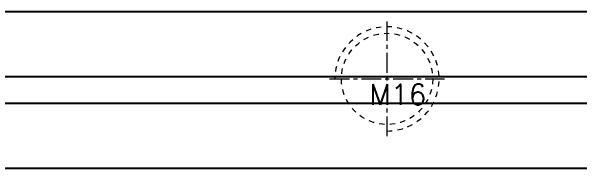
# Model space of a CAD drawing. Header units: millimetres. Extents: x 547 to 3706, y -10485 to 2068.
# Drawn here: x 1395.6 to 1482.9, y -1022.6 to -998.5 of the extents above; entities that cross this region are included whole.
import ezdxf

# ---------------------------------------------------------------- set-up
doc = ezdxf.new("R2010")
doc.units = ezdxf.units.MM
doc.header["$LTSCALE"] = 16.335
doc.linetypes.add('CENTER', pattern=[0.6, 0.375, -0.075, 0.075, -0.075])
doc.linetypes.add('HIDDEN', pattern=[0.2, 0.1, -0.1])
doc.layers.get('0').update_dxf_attribs({"linetype": 'CONTINUOUS'})
doc.layers.add('screw', color=33, linetype='CONTINUOUS', lineweight=13)
doc.styles.add('TXT', font='txt.shx', dxfattribs={"bigfont": 'gbcbig.shx'})

# ---------------------------------------------------------------- blocks, each defined once
blk = doc.blocks.new('screw_m16_g')
at = {"layer": 'screw', "color": 1, "linetype": 'CENTER', "ltscale": 0.497582}
for p, q in [((0, -8.8), (0, 8.8)), ((-8.8, 0), (8.8, 0))]:
    blk.add_line(p, q, dxfattribs=at)
at = {"layer": 'screw', "color": 33, "linetype": 'HIDDEN', "ltscale": 0.497582}
blk.add_circle((0, 0), 7, dxfattribs=at)
at = {"layer": 'screw', "color": 92, "linetype": 'HIDDEN', "ltscale": 0.497582}
blk.add_arc((0, 0), 8, 270, 180, dxfattribs=at)
at = {"layer": 'screw', "color": 6, "style": 'TXT'}
blk.add_text('M16', height=3.2, dxfattribs=at).set_placement((-2.72, -4))

msp = doc.modelspace()

# ---------------------------------------------------------------- linework, layer by layer
at = {"color": 7, "linetype": 'Continuous'}
for p, q in [((1352.192, -998.498), (1676.893, -998.498)), ((1351.993, -1008.498), (1677.093, -1008.498)), ((1677.826, -1012.619), (1351.26, -1012.619)), ((1683.068, -1022.619), (1346.017, -1022.619))]:
    msp.add_line(p, q, dxfattribs=at)

# ---------------------------------------------------------------- block references
at = {"layer": 'screw'}
msp.add_blockref('screw_m16_g', (1453.194, -1008.857), dxfattribs=at)

doc.saveas('drawing.dxf')
